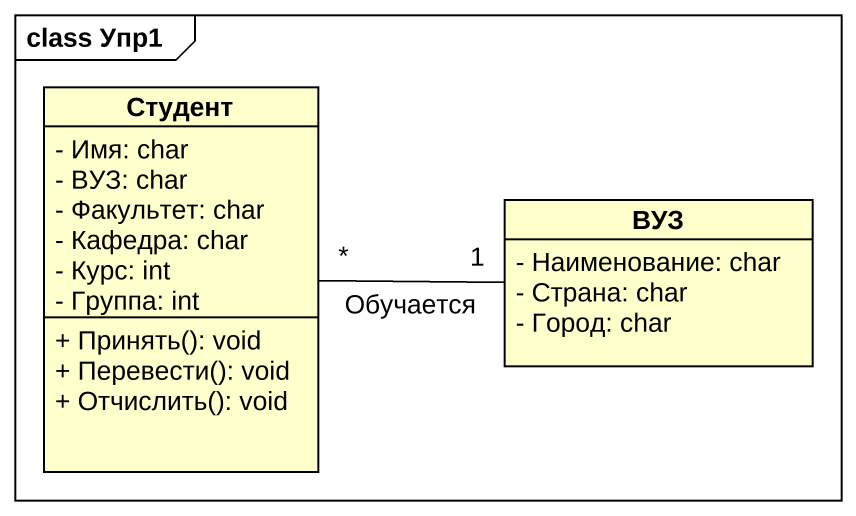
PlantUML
@startuml
mainframe class Упр1
hide circle
hide empty members
skinparam classAttributeIconSize 0
class Студент {
  - Имя: char
  - ВУЗ: char
  - Факультет: char
  - Кафедра: char
  - Курс: int
  - Группа: int
  + Принять(): void
  + Перевести(): void
  + Отчислить(): void
}
class ВУЗ {
  - Наименование: char
  - Страна: char
  - Город: char
}
Студент "*" -right- "1" ВУЗ : Обучается
@enduml
